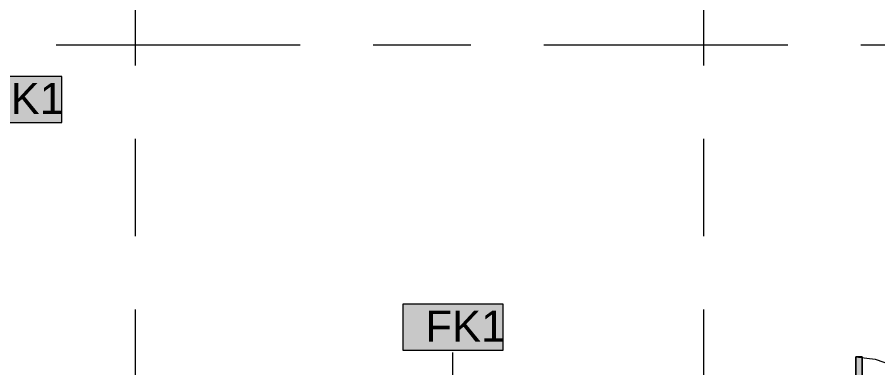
# Model space of a CAD drawing. Header units: millimetres. Extents: x -3817 to 677485, y -22715 to 103890.
# Drawn here: x 25383 to 30986, y 10308 to 12591 of the extents above; entities that cross this region are included whole.
import ezdxf

# ---------------------------------------------------------------- set-up
doc = ezdxf.new("R2010")
doc.units = ezdxf.units.MM
doc.layers.add('PDF _Геометрия', color=7, linetype='Continuous', true_color=0x1d1d1d)
doc.layers.add('PDF _Сплошная заливка', color=7, linetype='Continuous', true_color=0xffffff)
doc.layers.add('PDF _Текст', color=7, linetype='Continuous')
doc.styles.add('PDF GOST-Common', font='arial.ttf')

msp = doc.modelspace()

# ---------------------------------------------------------------- hatches: boundary and pattern name
at = {"layer": 'PDF _Сплошная заливка', "transparency": 33554559}
h = msp.add_hatch(color=256, dxfattribs=at)
h.paths.add_polyline_path([(30843.3, 9814.4), (30883.3, 9814.4), (30883.3, 9821.4), (30843.3, 9821.4)], flags=0)
h.paths.add_polyline_path([(30843.3, 9841.4), (30883.3, 9842.4), (30883.3, 10379.3), (30843.3, 10379.3), (30843.3, 9842.4)], flags=0)

# ---------------------------------------------------------------- linework, layer by layer
at = {"layer": 'PDF _Геометрия', "color": 253, "lineweight": 9, "true_color": 0xaaaaaa}
for points in [[(26153.3, 12276), (26153.3, 13863.5)], [(29853.3, 12276), (29853.3, 13863.5)], [(25636.9, 12411.3), (27224.4, 12411.3)], [(27700.6, 12411.3), (28335.6, 12411.3)], [(28811.9, 12411.3), (30399.4, 12411.3)], [(30875.6, 12411.3), (31510.6, 12411.3)], [(26153.3, 11164.8), (26153.3, 11799.8)], [(29853.3, 11164.8), (29853.3, 11799.8)], [(26153.3, 9101), (26153.3, 10688.5)], [(29853.3, 9101), (29853.3, 10688.5)], [(30843.3, 9841.4), (30843.3, 10379.3), (30969, 10365.2), (31088.4, 10323.4), (31195.5, 10256.1), (31285, 10166.6), (31352.3, 10059.5), (31394.1, 9940.1), (31405.2, 9841.7)]]:
    msp.add_lwpolyline(points, dxfattribs=at)
at = {"layer": 'PDF _Геометрия', "color": 7, "lineweight": 9}
for points in [[(25673, 12204.9), (25019.8, 12204.9), (25019.8, 11904.9), (25673, 11904.9)], [(28546.9, 10722.5), (27893.8, 10722.5), (27893.8, 10422.5), (28546.9, 10422.5)]]:
    msp.add_lwpolyline(points, close=True, dxfattribs=at)
msp.add_lwpolyline([(28220.3, 9831.8), (28220.3, 10408.6)], dxfattribs=at)
at = {"layer": 'PDF _Геометрия', "color": 253, "lineweight": 9, "true_color": 0xaaaaaa}
msp.add_lwpolyline([(30843.3, 9841.4), (30843.3, 10379.3), (30883.3, 10379.3), (30883.3, 9841.4), (30883.3, 10379.3), (30843.3, 10379.3)], close=True, dxfattribs=at)
at = {"layer": 'PDF _Сплошная заливка', "lineweight": 9, "transparency": 33554559}
for points in [[(25673, 12204.9), (25019.8, 12204.9), (25673, 11904.9), (25019.8, 11904.9)], [(28546.9, 10722.5), (27893.8, 10722.5), (28546.9, 10422.5), (27893.8, 10422.5)]]:
    msp.add_solid(points, dxfattribs=at)

# ---------------------------------------------------------------- texts
at = {"layer": 'PDF _Текст', "char_height": 203.2, "attachment_point": 4, "style": 'PDF GOST-Common'}
for insert in [(25166.9, 12061.5), (28040.9, 10579.1)]:
    msp.add_mtext('FK1', dxfattribs=dict(at, insert=insert))

doc.saveas('drawing.dxf')
